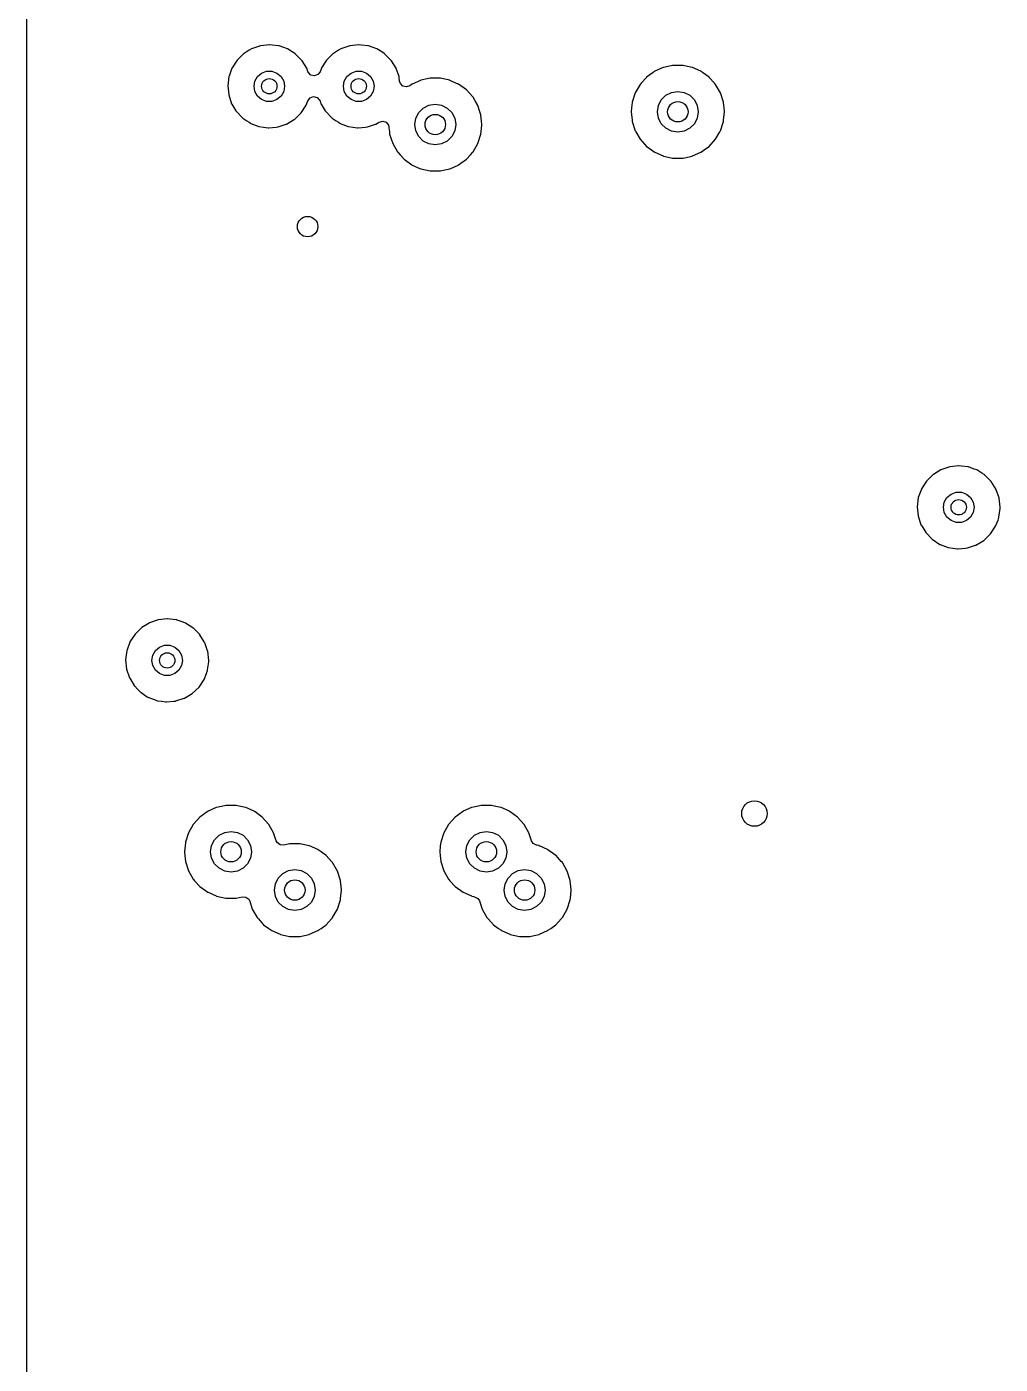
# Model space of a CAD drawing. Extents: x 1.86 to 8.44, y -4.92 to -0.87.
# Drawn here: x 4.616 to 5.367, y -3.889 to -2.858 of the extents above; entities that cross this region are included whole.
import ezdxf

# ---------------------------------------------------------------- set-up
doc = ezdxf.new("R2010")
doc.units = 0
doc.header["$MEASUREMENT"] = 0
doc.layers.add('BLACK', color=7, linetype='CONTINUOUS')

msp = doc.modelspace()

# ---------------------------------------------------------------- linework, layer by layer
at = {"layer": 'BLACK', "linetype": 'CONTINUOUS'}
for p, q in [((4.61614, -4.37495), (4.61614, -2.8248)), ((4.78323, -2.8785), (4.78168, -2.88002)), ((4.78343, -2.8783), (4.78323, -2.8785)), ((4.78323, -2.8785), (4.78323, -2.8785)), ((4.78367, -2.87816), (4.78343, -2.8783)), ((4.78772, -2.87566), (4.78367, -2.87816)), ((4.78367, -2.87816), (4.78367, -2.87816)), ((4.78951, -2.87456), (4.78772, -2.87566)), ((4.79627, -2.87226), (4.78951, -2.87456)), ((4.79655, -2.87223), (4.79627, -2.87226)), ((4.8031, -2.87154), (4.79655, -2.87223)), ((4.79655, -2.87223), (4.79655, -2.87223)), ((4.80337, -2.87151), (4.8031, -2.87154)), ((4.8031, -2.87154), (4.8031, -2.87154)), ((4.80534, -2.87175), (4.80337, -2.87151)), ((4.81019, -2.87232), (4.80534, -2.87175)), ((4.81046, -2.87236), (4.81019, -2.87232)), ((4.81019, -2.87232), (4.81019, -2.87232)), ((4.81073, -2.87245), (4.81046, -2.87236)), ((4.81439, -2.87375), (4.81073, -2.87245)), ((4.81073, -2.87245), (4.81073, -2.87245)), ((4.81719, -2.87475), (4.81439, -2.87375)), ((4.82089, -2.8771), (4.81719, -2.87475)), ((4.82278, -2.8783), (4.82089, -2.8771)), ((4.82322, -2.87858), (4.82278, -2.8783)), ((4.82342, -2.87878), (4.82322, -2.87858)), ((4.85213, -2.8785), (4.85057, -2.88002)), ((4.85233, -2.8783), (4.85213, -2.8785)), ((4.85213, -2.8785), (4.85213, -2.8785)), ((4.85256, -2.87816), (4.85233, -2.8783)), ((4.85661, -2.87566), (4.85256, -2.87816)), ((4.85256, -2.87816), (4.85256, -2.87816)), ((4.85841, -2.87456), (4.85661, -2.87566)), ((4.86517, -2.87226), (4.85841, -2.87456)), ((4.86544, -2.87223), (4.86517, -2.87226)), ((4.872, -2.87154), (4.86544, -2.87223)), ((4.86544, -2.87223), (4.86544, -2.87223)), ((4.87227, -2.87151), (4.872, -2.87154)), ((4.872, -2.87154), (4.872, -2.87154)), ((4.87424, -2.87175), (4.87227, -2.87151)), ((4.87909, -2.87232), (4.87424, -2.87175)), ((4.87936, -2.87236), (4.87909, -2.87232)), ((4.87909, -2.87232), (4.87909, -2.87232)), ((4.87962, -2.87245), (4.87936, -2.87236)), ((4.88329, -2.87375), (4.87962, -2.87245)), ((4.87962, -2.87245), (4.87962, -2.87245)), ((4.88609, -2.87475), (4.88329, -2.87375)), ((4.88978, -2.8771), (4.88609, -2.87475)), ((4.89168, -2.8783), (4.88978, -2.8771)), ((4.89212, -2.87858), (4.89168, -2.8783)), ((4.89231, -2.87878), (4.89212, -2.87858)), ((4.77833, -2.8833), (4.77446, -2.8893)), ((4.78168, -2.88002), (4.77833, -2.8833)), ((4.82771, -2.8831), (4.82342, -2.87878)), ((4.82342, -2.87878), (4.82342, -2.87878)), ((4.82825, -2.88365), (4.82771, -2.8831)), ((4.8284, -2.88388), (4.82825, -2.88365)), ((4.83019, -2.88674), (4.8284, -2.88388)), ((4.83204, -2.8897), (4.83019, -2.88674)), ((4.84722, -2.8833), (4.84336, -2.8893)), ((4.85057, -2.88002), (4.84722, -2.8833)), ((4.89661, -2.8831), (4.89231, -2.87878)), ((4.89231, -2.87878), (4.89231, -2.87878)), ((4.89715, -2.88365), (4.89661, -2.8831)), ((4.8973, -2.88388), (4.89715, -2.88365)), ((4.89909, -2.88674), (4.8973, -2.88388)), ((4.90093, -2.8897), (4.89909, -2.88674)), ((5.107, -2.88902), (5.10676, -2.88913)), ((5.11067, -2.88824), (5.107, -2.88902)), ((5.1141, -2.88751), (5.11067, -2.88824)), ((5.11435, -2.88746), (5.1141, -2.88751)), ((5.1141, -2.88751), (5.1141, -2.88751)), ((5.12187, -2.88746), (5.11435, -2.88746)), ((5.12212, -2.88751), (5.12187, -2.88746)), ((5.12555, -2.88824), (5.12212, -2.88751)), ((5.12212, -2.88751), (5.12212, -2.88751)), ((5.12922, -2.88902), (5.12555, -2.88824)), ((5.12946, -2.88913), (5.12922, -2.88902)), ((4.77202, -2.89601), (4.77112, -2.9031)), ((4.77211, -2.89575), (4.77202, -2.89601)), ((4.77436, -2.88956), (4.77211, -2.89575)), ((4.77446, -2.8893), (4.77436, -2.88956)), ((4.77436, -2.88956), (4.77436, -2.88956)), ((4.79205, -2.8995), (4.7941, -2.89595)), ((4.7941, -2.89595), (4.79724, -2.89331)), ((4.79724, -2.89331), (4.8011, -2.89191)), ((4.8011, -2.89191), (4.8052, -2.89191)), ((4.8052, -2.89191), (4.80906, -2.89331)), ((4.80906, -2.89331), (4.8122, -2.89595)), ((4.8122, -2.89595), (4.81425, -2.8995)), ((4.83292, -2.89223), (4.83204, -2.8897)), ((4.83327, -2.89301), (4.83292, -2.89223)), ((4.83526, -2.89497), (4.83327, -2.89301)), ((4.838, -2.89555), (4.83526, -2.89497)), ((4.84061, -2.89455), (4.838, -2.89555)), ((4.84226, -2.8923), (4.84061, -2.89455)), ((4.84326, -2.88956), (4.84226, -2.8923)), ((4.84336, -2.8893), (4.84326, -2.88956)), ((4.84326, -2.88956), (4.84326, -2.88956)), ((4.86095, -2.8995), (4.863, -2.89595)), ((4.863, -2.89595), (4.86614, -2.89331)), ((4.86614, -2.89331), (4.87, -2.89191)), ((4.87, -2.89191), (4.8741, -2.89191)), ((4.8741, -2.89191), (4.87795, -2.89331)), ((4.87795, -2.89331), (4.8811, -2.89595)), ((4.8811, -2.89595), (4.88315, -2.8995)), ((4.90103, -2.88996), (4.90093, -2.8897)), ((4.90316, -2.8961), (4.90103, -2.88996)), ((4.90103, -2.88996), (4.90103, -2.88996)), ((4.90328, -2.89645), (4.90316, -2.8961)), ((4.90331, -2.89672), (4.90328, -2.89645)), ((4.90364, -2.89965), (4.90331, -2.89672)), ((4.91975, -2.89897), (4.91336, -2.90182)), ((4.91999, -2.89887), (4.91975, -2.89897)), ((4.91975, -2.89897), (4.91975, -2.89897)), ((4.92367, -2.89808), (4.91999, -2.89887)), ((4.92709, -2.89736), (4.92367, -2.89808)), ((4.92734, -2.8973), (4.92709, -2.89736)), ((4.92709, -2.89736), (4.92709, -2.89736)), ((4.93486, -2.8973), (4.92734, -2.8973)), ((4.93512, -2.89736), (4.93486, -2.8973)), ((4.93854, -2.89808), (4.93512, -2.89736)), ((4.93512, -2.89736), (4.93512, -2.89736)), ((4.94222, -2.89887), (4.93854, -2.89808)), ((4.94245, -2.89897), (4.94222, -2.89887)), ((4.94885, -2.90182), (4.94245, -2.89897)), ((4.94245, -2.89897), (4.94245, -2.89897)), ((5.09387, -2.89669), (5.08983, -2.90118)), ((5.09405, -2.8965), (5.09387, -2.89669)), ((5.09387, -2.89669), (5.09387, -2.89669)), ((5.09903, -2.89288), (5.09405, -2.8965)), ((5.09992, -2.89223), (5.09903, -2.89288)), ((5.10013, -2.89208), (5.09992, -2.89223)), ((5.09992, -2.89223), (5.09992, -2.89223)), ((5.10037, -2.89198), (5.10013, -2.89208)), ((5.10676, -2.88913), (5.10037, -2.89198)), ((5.10037, -2.89198), (5.10037, -2.89198)), ((5.10676, -2.88913), (5.10676, -2.88913)), ((5.13586, -2.89198), (5.12946, -2.88913)), ((5.12946, -2.88913), (5.12946, -2.88913)), ((5.13609, -2.89208), (5.13586, -2.89198)), ((5.13586, -2.89198), (5.13586, -2.89198)), ((5.1363, -2.89223), (5.13609, -2.89208)), ((5.13719, -2.89288), (5.1363, -2.89223)), ((5.1363, -2.89223), (5.1363, -2.89223)), ((5.14218, -2.8965), (5.13719, -2.89288)), ((5.14235, -2.89669), (5.14218, -2.8965)), ((5.14639, -2.90118), (5.14235, -2.89669)), ((5.14235, -2.89669), (5.14235, -2.89669)), ((4.77112, -2.9031), (4.77182, -2.9102)), ((4.79134, -2.90354), (4.79205, -2.8995)), ((4.79205, -2.90758), (4.79134, -2.90354)), ((4.7941, -2.91114), (4.79205, -2.90758)), ((4.81425, -2.90758), (4.8122, -2.91114)), ((4.81425, -2.8995), (4.81496, -2.90354)), ((4.81496, -2.90354), (4.81425, -2.90758)), ((4.86024, -2.90354), (4.86095, -2.8995)), ((4.86095, -2.90758), (4.86024, -2.90354)), ((4.863, -2.91114), (4.86095, -2.90758)), ((4.88315, -2.90758), (4.8811, -2.91114)), ((4.88315, -2.8995), (4.88386, -2.90354)), ((4.88386, -2.90354), (4.88315, -2.90758)), ((4.90419, -2.90141), (4.90364, -2.89965)), ((4.90613, -2.90342), (4.90419, -2.90141)), ((4.90886, -2.90405), (4.90613, -2.90342)), ((4.91149, -2.90311), (4.90886, -2.90405)), ((4.91289, -2.90209), (4.91149, -2.90311)), ((4.91312, -2.90192), (4.91289, -2.90209)), ((4.91336, -2.90182), (4.91312, -2.90192)), ((4.91336, -2.90182), (4.91336, -2.90182)), ((4.94908, -2.90192), (4.94885, -2.90182)), ((4.94885, -2.90182), (4.94885, -2.90182)), ((4.95517, -2.90634), (4.94908, -2.90192)), ((4.95534, -2.90654), (4.95517, -2.90634)), ((4.95982, -2.91151), (4.95534, -2.90654)), ((4.95534, -2.90654), (4.95534, -2.90654)), ((5.08525, -2.9086), (5.08293, -2.91575)), ((5.08901, -2.90209), (5.08525, -2.9086)), ((5.08983, -2.90118), (5.08901, -2.90209)), ((5.10885, -2.91049), (5.11324, -2.90825)), ((5.11324, -2.90825), (5.11811, -2.90748)), ((5.11811, -2.90748), (5.12298, -2.90825)), ((5.12298, -2.90825), (5.12737, -2.91049)), ((5.14721, -2.90209), (5.14639, -2.90118)), ((5.15097, -2.9086), (5.14721, -2.90209)), ((5.15329, -2.91575), (5.15097, -2.9086)), ((4.77182, -2.9102), (4.77407, -2.91698)), ((4.77407, -2.91698), (4.77422, -2.91722)), ((4.77422, -2.91722), (4.77422, -2.91722)), ((4.77422, -2.91722), (4.77738, -2.92244)), ((4.79724, -2.91377), (4.7941, -2.91114)), ((4.8011, -2.91517), (4.79724, -2.91377)), ((4.8052, -2.91517), (4.8011, -2.91517)), ((4.80906, -2.91377), (4.8052, -2.91517)), ((4.8122, -2.91114), (4.80906, -2.91377)), ((4.82769, -2.92413), (4.83164, -2.91819)), ((4.83164, -2.91819), (4.83295, -2.91474)), ((4.83295, -2.91474), (4.83464, -2.91252)), ((4.83464, -2.91252), (4.83726, -2.91156)), ((4.83726, -2.91156), (4.83999, -2.91217)), ((4.83999, -2.91217), (4.84195, -2.91415)), ((4.84195, -2.91415), (4.84229, -2.91494)), ((4.84229, -2.91494), (4.84297, -2.91698)), ((4.84297, -2.91698), (4.84311, -2.91722)), ((4.84311, -2.91722), (4.84311, -2.91722)), ((4.84311, -2.91722), (4.84628, -2.92244)), ((4.86614, -2.91377), (4.863, -2.91114)), ((4.87, -2.91517), (4.86614, -2.91377)), ((4.8741, -2.91517), (4.87, -2.91517)), ((4.87795, -2.91377), (4.8741, -2.91517)), ((4.8811, -2.91114), (4.87795, -2.91377)), ((4.92185, -2.92033), (4.92624, -2.91809)), ((4.92624, -2.91809), (4.9311, -2.91732)), ((4.9311, -2.91732), (4.93597, -2.91809)), ((4.93597, -2.91809), (4.94036, -2.92033)), ((4.9602, -2.91193), (4.95982, -2.91151)), ((4.96188, -2.91484), (4.9602, -2.91193)), ((4.96366, -2.91793), (4.96188, -2.91484)), ((4.96396, -2.91844), (4.96366, -2.91793)), ((4.96551, -2.92323), (4.96396, -2.91844)), ((5.0829, -2.91601), (5.08246, -2.92026)), ((5.08293, -2.91575), (5.0829, -2.91601)), ((5.0829, -2.91601), (5.0829, -2.91601)), ((5.10236, -2.92323), (5.10313, -2.91836)), ((5.10313, -2.91836), (5.10537, -2.91397)), ((5.10537, -2.91397), (5.10885, -2.91049)), ((5.12737, -2.91049), (5.13085, -2.91397)), ((5.13085, -2.91397), (5.13309, -2.91836)), ((5.13309, -2.91836), (5.13386, -2.92323)), ((5.15332, -2.91601), (5.15329, -2.91575)), ((5.15332, -2.91601), (5.15332, -2.91601)), ((5.15376, -2.92026), (5.15332, -2.91601)), ((4.77738, -2.92244), (4.77777, -2.92309)), ((4.77777, -2.92309), (4.78273, -2.92822)), ((4.78273, -2.92822), (4.78572, -2.93018)), ((4.78572, -2.93018), (4.78752, -2.93136)), ((4.81638, -2.93271), (4.82183, -2.92947)), ((4.82183, -2.92947), (4.82228, -2.9292)), ((4.82228, -2.9292), (4.82252, -2.92906)), ((4.82228, -2.9292), (4.82228, -2.9292)), ((4.82252, -2.92906), (4.82769, -2.92413)), ((4.84628, -2.92244), (4.84667, -2.92309)), ((4.84667, -2.92309), (4.85163, -2.92822)), ((4.85163, -2.92822), (4.85462, -2.93018)), ((4.85462, -2.93018), (4.85642, -2.93136)), ((4.91535, -2.93307), (4.91613, -2.9282)), ((4.91613, -2.9282), (4.91836, -2.92381)), ((4.91836, -2.92381), (4.92185, -2.92033)), ((4.94036, -2.92033), (4.94384, -2.92381)), ((4.94384, -2.92381), (4.94608, -2.9282)), ((4.94608, -2.9282), (4.94685, -2.93307)), ((4.96628, -2.92559), (4.96551, -2.92323)), ((4.96631, -2.92585), (4.96628, -2.92559)), ((4.96679, -2.93048), (4.96631, -2.92585)), ((4.96631, -2.92585), (4.96631, -2.92585)), ((5.08246, -2.92026), (5.08215, -2.92323)), ((5.08215, -2.92323), (5.08217, -2.92349)), ((5.08217, -2.92349), (5.0828, -2.92941)), ((5.0828, -2.92941), (5.08293, -2.93071)), ((5.10313, -2.92809), (5.10236, -2.92323)), ((5.10537, -2.93248), (5.10313, -2.92809)), ((5.13309, -2.92809), (5.13085, -2.93248)), ((5.13386, -2.92323), (5.13309, -2.92809)), ((5.15329, -2.93071), (5.15342, -2.92941)), ((5.15342, -2.92941), (5.15405, -2.92349)), ((5.15407, -2.92323), (5.15376, -2.92026)), ((5.15405, -2.92349), (5.15407, -2.92323)), ((4.78752, -2.93136), (4.78871, -2.93213)), ((4.78871, -2.93213), (4.78897, -2.93223)), ((4.78897, -2.93223), (4.78897, -2.93223)), ((4.78897, -2.93223), (4.79514, -2.93453)), ((4.79514, -2.93453), (4.79514, -2.93453)), ((4.79514, -2.93453), (4.7954, -2.93462)), ((4.7954, -2.93462), (4.7987, -2.93506)), ((4.7987, -2.93506), (4.8022, -2.93553)), ((4.8022, -2.93553), (4.8022, -2.93553)), ((4.8022, -2.93553), (4.80248, -2.93557)), ((4.80248, -2.93557), (4.80275, -2.93554)), ((4.80275, -2.93554), (4.80836, -2.93503)), ((4.80275, -2.93554), (4.80275, -2.93554)), ((4.80836, -2.93503), (4.80959, -2.93492)), ((4.80959, -2.93492), (4.80985, -2.93484)), ((4.80985, -2.93484), (4.81612, -2.9328)), ((4.80985, -2.93484), (4.80985, -2.93484)), ((4.81612, -2.9328), (4.81638, -2.93271)), ((4.81612, -2.9328), (4.81612, -2.9328)), ((4.85642, -2.93136), (4.8576, -2.93213)), ((4.8576, -2.93213), (4.85786, -2.93223)), ((4.85786, -2.93223), (4.85786, -2.93223)), ((4.85786, -2.93223), (4.86404, -2.93453)), ((4.86404, -2.93453), (4.86404, -2.93453)), ((4.86404, -2.93453), (4.8643, -2.93462)), ((4.8643, -2.93462), (4.8676, -2.93506)), ((4.8676, -2.93506), (4.8711, -2.93553)), ((4.8711, -2.93553), (4.8711, -2.93553)), ((4.8711, -2.93553), (4.87138, -2.93557)), ((4.87138, -2.93557), (4.87165, -2.93554)), ((4.87165, -2.93554), (4.87726, -2.93503)), ((4.87165, -2.93554), (4.87165, -2.93554)), ((4.87726, -2.93503), (4.87849, -2.93492)), ((4.87849, -2.93492), (4.87875, -2.93484)), ((4.87875, -2.93484), (4.88502, -2.9328)), ((4.87875, -2.93484), (4.87875, -2.93484)), ((4.88502, -2.9328), (4.88528, -2.93271)), ((4.88502, -2.9328), (4.88502, -2.9328)), ((4.88528, -2.93271), (4.88738, -2.93146)), ((4.88738, -2.93146), (4.88786, -2.93118)), ((4.88786, -2.93118), (4.89057, -2.93048)), ((4.89057, -2.93048), (4.89322, -2.93136)), ((4.89322, -2.93136), (4.89498, -2.93353)), ((4.89498, -2.93353), (4.89533, -2.93492)), ((4.89533, -2.93492), (4.8954, -2.93557)), ((4.8954, -2.93557), (4.89574, -2.93881)), ((4.89574, -2.93881), (4.89592, -2.94055)), ((4.89592, -2.94055), (4.89825, -2.9477)), ((4.91613, -2.93794), (4.91535, -2.93307)), ((4.91836, -2.94233), (4.91613, -2.93794)), ((4.94608, -2.93794), (4.94384, -2.94233)), ((4.94685, -2.93307), (4.94608, -2.93794)), ((4.96396, -2.9477), (4.96628, -2.94055)), ((4.96628, -2.94055), (4.96646, -2.93881)), ((4.96646, -2.93881), (4.96704, -2.93333)), ((4.96707, -2.93307), (4.96679, -2.93048)), ((4.96704, -2.93333), (4.96707, -2.93307)), ((5.08293, -2.93071), (5.08525, -2.93786)), ((5.08525, -2.93786), (5.08538, -2.93808)), ((5.08538, -2.93808), (5.08538, -2.93808)), ((5.08538, -2.93808), (5.0858, -2.9388)), ((5.0858, -2.9388), (5.08901, -2.94437)), ((5.10885, -2.93597), (5.10537, -2.93248)), ((5.11324, -2.93821), (5.10885, -2.93597)), ((5.11811, -2.93898), (5.11324, -2.93821)), ((5.12298, -2.93821), (5.11811, -2.93898)), ((5.12737, -2.93597), (5.12298, -2.93821)), ((5.13085, -2.93248), (5.12737, -2.93597)), ((5.14721, -2.94437), (5.15042, -2.9388)), ((5.15042, -2.9388), (5.15084, -2.93808)), ((5.15084, -2.93808), (5.15097, -2.93786)), ((5.15084, -2.93808), (5.15084, -2.93808)), ((5.15097, -2.93786), (5.15329, -2.93071)), ((4.89825, -2.9477), (4.90201, -2.95421)), ((4.92185, -2.94581), (4.91836, -2.94233)), ((4.92624, -2.94805), (4.92185, -2.94581)), ((4.9311, -2.94882), (4.92624, -2.94805)), ((4.93597, -2.94805), (4.9311, -2.94882)), ((4.94036, -2.94581), (4.93597, -2.94805)), ((4.94384, -2.94233), (4.94036, -2.94581)), ((4.9602, -2.95421), (4.96396, -2.9477)), ((5.08901, -2.94437), (5.09405, -2.94996)), ((5.09405, -2.94996), (5.09675, -2.95192)), ((5.13947, -2.95192), (5.14218, -2.94996)), ((5.14218, -2.94996), (5.14721, -2.94437)), ((4.90201, -2.95421), (4.90218, -2.9544)), ((4.90218, -2.9544), (4.90218, -2.9544)), ((4.90218, -2.9544), (4.904, -2.95642)), ((4.904, -2.95642), (4.90704, -2.9598)), ((4.90704, -2.9598), (4.91312, -2.96422)), ((4.94908, -2.96422), (4.95517, -2.9598)), ((4.95517, -2.9598), (4.95821, -2.95642)), ((4.95821, -2.95642), (4.96002, -2.9544)), ((4.96002, -2.9544), (4.9602, -2.95421)), ((4.96002, -2.9544), (4.96002, -2.9544)), ((5.09675, -2.95192), (5.09989, -2.9542)), ((5.09989, -2.9542), (5.10013, -2.95437)), ((5.10013, -2.95437), (5.10037, -2.95448)), ((5.10037, -2.95448), (5.10037, -2.95448)), ((5.10037, -2.95448), (5.10676, -2.95733)), ((5.10676, -2.95733), (5.107, -2.95743)), ((5.107, -2.95743), (5.11064, -2.95821)), ((5.11064, -2.95821), (5.1141, -2.95894)), ((5.1141, -2.95894), (5.1141, -2.95894)), ((5.1141, -2.95894), (5.11435, -2.959)), ((5.11435, -2.959), (5.12187, -2.959)), ((5.12187, -2.959), (5.12212, -2.95894)), ((5.12212, -2.95894), (5.12558, -2.95821)), ((5.12212, -2.95894), (5.12212, -2.95894)), ((5.12558, -2.95821), (5.12922, -2.95743)), ((5.12922, -2.95743), (5.12946, -2.95733)), ((5.12946, -2.95733), (5.13586, -2.95448)), ((5.13586, -2.95448), (5.13609, -2.95437)), ((5.13586, -2.95448), (5.13586, -2.95448)), ((5.13609, -2.95437), (5.13633, -2.9542)), ((5.13633, -2.9542), (5.13947, -2.95192)), ((4.91312, -2.96422), (4.91336, -2.96432)), ((4.91336, -2.96432), (4.91336, -2.96432)), ((4.91336, -2.96432), (4.91913, -2.96689)), ((4.91913, -2.96689), (4.91999, -2.96728)), ((4.91999, -2.96728), (4.92367, -2.96806)), ((4.92367, -2.96806), (4.92709, -2.96878)), ((4.92709, -2.96878), (4.92709, -2.96878)), ((4.92709, -2.96878), (4.92734, -2.96884)), ((4.92734, -2.96884), (4.93486, -2.96884)), ((4.93486, -2.96884), (4.93512, -2.96878)), ((4.93512, -2.96878), (4.93854, -2.96806)), ((4.93512, -2.96878), (4.93512, -2.96878)), ((4.93854, -2.96806), (4.94222, -2.96728)), ((4.94222, -2.96728), (4.94307, -2.96689)), ((4.94307, -2.96689), (4.94885, -2.96432)), ((4.94885, -2.96432), (4.94908, -2.96422)), ((4.94885, -2.96432), (4.94885, -2.96432)), ((5.32777, -3.19706), (5.32101, -3.19936)), ((5.32804, -3.19703), (5.32777, -3.19706)), ((5.33459, -3.19634), (5.32804, -3.19703)), ((5.32804, -3.19703), (5.32804, -3.19703)), ((5.33487, -3.19632), (5.33459, -3.19634)), ((5.33459, -3.19634), (5.33459, -3.19634)), ((5.33684, -3.19655), (5.33487, -3.19632)), ((5.34169, -3.19713), (5.33684, -3.19655)), ((5.34196, -3.19716), (5.34169, -3.19713)), ((5.34169, -3.19713), (5.34169, -3.19713)), ((5.34222, -3.19725), (5.34196, -3.19716)), ((5.34662, -3.19882), (5.34222, -3.19725)), ((5.34222, -3.19725), (5.34222, -3.19725)), ((5.30982, -3.2081), (5.30595, -3.2141)), ((5.31408, -3.20393), (5.30982, -3.2081)), ((5.31473, -3.2033), (5.31408, -3.20393)), ((5.31492, -3.2031), (5.31473, -3.2033)), ((5.31473, -3.2033), (5.31473, -3.2033)), ((5.31516, -3.20296), (5.31492, -3.2031)), ((5.32077, -3.19951), (5.31516, -3.20296)), ((5.31516, -3.20296), (5.31516, -3.20296)), ((5.32101, -3.19936), (5.32077, -3.19951)), ((5.34665, -3.19883), (5.34662, -3.19882)), ((5.34869, -3.19956), (5.34665, -3.19883)), ((5.35238, -3.2019), (5.34869, -3.19956)), ((5.35428, -3.2031), (5.35238, -3.2019)), ((5.35472, -3.20338), (5.35428, -3.2031)), ((5.35491, -3.20358), (5.35472, -3.20338)), ((5.35835, -3.20704), (5.35491, -3.20358)), ((5.35491, -3.20358), (5.35491, -3.20358)), ((5.35975, -3.20845), (5.35835, -3.20704)), ((5.36353, -3.21451), (5.35975, -3.20845)), ((5.30488, -3.21705), (5.30351, -3.22081)), ((5.30586, -3.21436), (5.30488, -3.21705)), ((5.30595, -3.2141), (5.30586, -3.21436)), ((5.30586, -3.21436), (5.30586, -3.21436)), ((5.3256, -3.22075), (5.32874, -3.21812)), ((5.32874, -3.21812), (5.33259, -3.21671)), ((5.33259, -3.21671), (5.3367, -3.21671)), ((5.3367, -3.21671), (5.34055, -3.21812)), ((5.34055, -3.21812), (5.34369, -3.22075)), ((5.36362, -3.21477), (5.36353, -3.21451)), ((5.36579, -3.22099), (5.36362, -3.21477)), ((5.36362, -3.21477), (5.36362, -3.21477)), ((5.30351, -3.22081), (5.30262, -3.2279)), ((5.30262, -3.2279), (5.30331, -3.23501)), ((5.32283, -3.22835), (5.32355, -3.22431)), ((5.32355, -3.23239), (5.32283, -3.22835)), ((5.32355, -3.22431), (5.3256, -3.22075)), ((5.34369, -3.22075), (5.34574, -3.22431)), ((5.34574, -3.22431), (5.34646, -3.22835)), ((5.34646, -3.22835), (5.34574, -3.23239)), ((5.36571, -3.23604), (5.36664, -3.2294)), ((5.36588, -3.22125), (5.36579, -3.22099)), ((5.36668, -3.22835), (5.36588, -3.22125)), ((5.36664, -3.2294), (5.36667, -3.22924)), ((5.36664, -3.2294), (5.36664, -3.2294)), ((5.36667, -3.22924), (5.36668, -3.22835)), ((5.30331, -3.23501), (5.30557, -3.24178)), ((5.3256, -3.23594), (5.32355, -3.23239)), ((5.32874, -3.23858), (5.3256, -3.23594)), ((5.33259, -3.23998), (5.32874, -3.23858)), ((5.34055, -3.23858), (5.3367, -3.23998)), ((5.34369, -3.23594), (5.34055, -3.23858)), ((5.34574, -3.23239), (5.34369, -3.23594)), ((5.36314, -3.24299), (5.36496, -3.23819)), ((5.36496, -3.23819), (5.36567, -3.23631)), ((5.36567, -3.23631), (5.36571, -3.23604)), ((5.30557, -3.24178), (5.30571, -3.24202)), ((5.30571, -3.24202), (5.30571, -3.24202)), ((5.30571, -3.24202), (5.30614, -3.24273)), ((5.30614, -3.24273), (5.30927, -3.24789)), ((5.30927, -3.24789), (5.31423, -3.25303)), ((5.3367, -3.23998), (5.33259, -3.23998)), ((5.35401, -3.25386), (5.35918, -3.24894)), ((5.35918, -3.24894), (5.36314, -3.24299)), ((5.31423, -3.25303), (5.3202, -3.25694)), ((5.3202, -3.25694), (5.32046, -3.25703)), ((5.32046, -3.25703), (5.32046, -3.25703)), ((5.32046, -3.25703), (5.32664, -3.25933)), ((5.32664, -3.25933), (5.32664, -3.25933)), ((5.32664, -3.25933), (5.3269, -3.25943)), ((5.3269, -3.25943), (5.3302, -3.25987)), ((5.3302, -3.25987), (5.3337, -3.26033)), ((5.3337, -3.26033), (5.3337, -3.26033)), ((5.3337, -3.26033), (5.33397, -3.26037)), ((5.33397, -3.26037), (5.33425, -3.26035)), ((5.33425, -3.26035), (5.33986, -3.25984)), ((5.33425, -3.26035), (5.33425, -3.26035)), ((5.33986, -3.25984), (5.34109, -3.25972)), ((5.34109, -3.25972), (5.34135, -3.25964)), ((5.34135, -3.25964), (5.34761, -3.2576)), ((5.34135, -3.25964), (5.34135, -3.25964)), ((5.34761, -3.2576), (5.34788, -3.25752)), ((5.34761, -3.2576), (5.34761, -3.2576)), ((5.34788, -3.25752), (5.35401, -3.25386)), ((4.70449, -3.32141), (4.6999, -3.32591)), ((4.70469, -3.32122), (4.70449, -3.32141)), ((4.70449, -3.32141), (4.70449, -3.32141)), ((4.70492, -3.32107), (4.70469, -3.32122)), ((4.70493, -3.32107), (4.70492, -3.32107)), ((4.71053, -3.31762), (4.70493, -3.32107)), ((4.71077, -3.31747), (4.71053, -3.31762)), ((4.71753, -3.31517), (4.71077, -3.31747)), ((4.71781, -3.31514), (4.71753, -3.31517)), ((4.72436, -3.31445), (4.71781, -3.31514)), ((4.71781, -3.31514), (4.71781, -3.31514)), ((4.72463, -3.31443), (4.72436, -3.31445)), ((4.72436, -3.31445), (4.72436, -3.31445)), ((4.7266, -3.31466), (4.72463, -3.31443)), ((4.73145, -3.31524), (4.7266, -3.31466)), ((4.73172, -3.31527), (4.73145, -3.31524)), ((4.73145, -3.31524), (4.73145, -3.31524)), ((4.73199, -3.31536), (4.73172, -3.31527)), ((4.73663, -3.31702), (4.73199, -3.31536)), ((4.73199, -3.31536), (4.73199, -3.31536)), ((4.73845, -3.31767), (4.73663, -3.31702)), ((4.74146, -3.31958), (4.73845, -3.31767)), ((4.74407, -3.32123), (4.74146, -3.31958)), ((4.74448, -3.32149), (4.74407, -3.32123)), ((4.74468, -3.32169), (4.74448, -3.32149)), ((4.74894, -3.32599), (4.74468, -3.32169)), ((4.74468, -3.32169), (4.74468, -3.32169)), ((4.69562, -3.33247), (4.69354, -3.33821)), ((4.69572, -3.33221), (4.69562, -3.33247)), ((4.69562, -3.33247), (4.69562, -3.33247)), ((4.69959, -3.32621), (4.69572, -3.33221)), ((4.6999, -3.32591), (4.69959, -3.32621)), ((4.74951, -3.32656), (4.74894, -3.32599)), ((4.74966, -3.3268), (4.74951, -3.32656)), ((4.75301, -3.33216), (4.74966, -3.3268)), ((4.7533, -3.33262), (4.75301, -3.33216)), ((4.75339, -3.33288), (4.7533, -3.33262)), ((4.69328, -3.33892), (4.69238, -3.34601)), ((4.69354, -3.33821), (4.69328, -3.33892)), ((4.7126, -3.34646), (4.71331, -3.34242)), ((4.71331, -3.34242), (4.71536, -3.33886)), ((4.71536, -3.33886), (4.7185, -3.33623)), ((4.7185, -3.33623), (4.72236, -3.33483)), ((4.72236, -3.33483), (4.72646, -3.33483)), ((4.72646, -3.33483), (4.73031, -3.33623)), ((4.73031, -3.33623), (4.73346, -3.33886)), ((4.73346, -3.33886), (4.73551, -3.34242)), ((4.73551, -3.34242), (4.73622, -3.34646)), ((4.75551, -3.33898), (4.75339, -3.33288)), ((4.75339, -3.33288), (4.75339, -3.33288)), ((4.75565, -3.33936), (4.75551, -3.33898)), ((4.75644, -3.34646), (4.75565, -3.33936)), ((4.69238, -3.34601), (4.69308, -3.35312)), ((4.69308, -3.35312), (4.69533, -3.35989)), ((4.71331, -3.3505), (4.7126, -3.34646)), ((4.71536, -3.35405), (4.71331, -3.3505)), ((4.73551, -3.3505), (4.73346, -3.35405)), ((4.73622, -3.34646), (4.73551, -3.3505)), ((4.75554, -3.35369), (4.75641, -3.34751)), ((4.75641, -3.34751), (4.75643, -3.34735)), ((4.75641, -3.34751), (4.75641, -3.34751)), ((4.75643, -3.34735), (4.75644, -3.34674)), ((4.75644, -3.34661), (4.75644, -3.34646)), ((4.75644, -3.34674), (4.75644, -3.34661)), ((4.75644, -3.34661), (4.75644, -3.34661)), ((4.69533, -3.35989), (4.69548, -3.36013)), ((4.69548, -3.36013), (4.69548, -3.36013)), ((4.69548, -3.36013), (4.69887, -3.36574)), ((4.7185, -3.35669), (4.71536, -3.35405)), ((4.72236, -3.35809), (4.7185, -3.35669)), ((4.72646, -3.35809), (4.72236, -3.35809)), ((4.73031, -3.35669), (4.72646, -3.35809)), ((4.73346, -3.35405), (4.73031, -3.35669)), ((4.74895, -3.36705), (4.7529, -3.3611)), ((4.7529, -3.3611), (4.75466, -3.35645)), ((4.75466, -3.35645), (4.75534, -3.35468)), ((4.75534, -3.35468), (4.75544, -3.35442)), ((4.75534, -3.35468), (4.75534, -3.35468)), ((4.75544, -3.35442), (4.75554, -3.35369)), ((4.69887, -3.36574), (4.69903, -3.366)), ((4.69903, -3.366), (4.69922, -3.3662)), ((4.69922, -3.3662), (4.69922, -3.3662)), ((4.69922, -3.3662), (4.70172, -3.36879)), ((4.70172, -3.36879), (4.70399, -3.37114)), ((4.70399, -3.37114), (4.70422, -3.37129)), ((4.70422, -3.37129), (4.70904, -3.37444)), ((4.73764, -3.37563), (4.74378, -3.37197)), ((4.74378, -3.37197), (4.74895, -3.36705)), ((4.70904, -3.37444), (4.70997, -3.37505)), ((4.70997, -3.37505), (4.71023, -3.37514)), ((4.71023, -3.37514), (4.71023, -3.37514)), ((4.71023, -3.37514), (4.7164, -3.37744)), ((4.7164, -3.37744), (4.7164, -3.37744)), ((4.7164, -3.37744), (4.71666, -3.37754)), ((4.71666, -3.37754), (4.71996, -3.37798)), ((4.71996, -3.37798), (4.72346, -3.37845)), ((4.72346, -3.37845), (4.72346, -3.37845)), ((4.72346, -3.37845), (4.72374, -3.37848)), ((4.72374, -3.37848), (4.72401, -3.37846)), ((4.72401, -3.37846), (4.72962, -3.37795)), ((4.72401, -3.37846), (4.72401, -3.37846)), ((4.72962, -3.37795), (4.73085, -3.37783)), ((4.73085, -3.37783), (4.73111, -3.37775)), ((4.73111, -3.37775), (4.73738, -3.37571)), ((4.73111, -3.37775), (4.73111, -3.37775)), ((4.73738, -3.37571), (4.73764, -3.37563)), ((4.73738, -3.37571), (4.73738, -3.37571)), ((4.75513, -3.46332), (4.74956, -3.46737)), ((4.75543, -3.4631), (4.75513, -3.46332)), ((4.75564, -3.46295), (4.75543, -3.4631)), ((4.75543, -3.4631), (4.75543, -3.4631)), ((4.75588, -3.46284), (4.75564, -3.46295)), ((4.76227, -3.46), (4.75588, -3.46284)), ((4.75588, -3.46284), (4.75588, -3.46284)), ((4.76251, -3.45989), (4.76227, -3.46)), ((4.76227, -3.46), (4.76227, -3.46)), ((4.76619, -3.45911), (4.76251, -3.45989)), ((4.76961, -3.45838), (4.76619, -3.45911)), ((4.76986, -3.45833), (4.76961, -3.45838)), ((4.76961, -3.45838), (4.76961, -3.45838)), ((4.77738, -3.45833), (4.76986, -3.45833)), ((4.77764, -3.45838), (4.77738, -3.45833)), ((4.78106, -3.45911), (4.77764, -3.45838)), ((4.77764, -3.45838), (4.77764, -3.45838)), ((4.78474, -3.45989), (4.78106, -3.45911)), ((4.78497, -3.46), (4.78474, -3.45989)), ((4.79137, -3.46284), (4.78497, -3.46)), ((4.78497, -3.46), (4.78497, -3.46)), ((4.7916, -3.46295), (4.79137, -3.46284)), ((4.79137, -3.46284), (4.79137, -3.46284)), ((4.79181, -3.4631), (4.7916, -3.46295)), ((4.79211, -3.46332), (4.79181, -3.4631)), ((4.79181, -3.4631), (4.79181, -3.4631)), ((4.79769, -3.46737), (4.79211, -3.46332)), ((4.95198, -3.46332), (4.94641, -3.46737)), ((4.95228, -3.4631), (4.95198, -3.46332)), ((4.95249, -3.46295), (4.95228, -3.4631)), ((4.95228, -3.4631), (4.95228, -3.4631)), ((4.95273, -3.46284), (4.95249, -3.46295)), ((4.95912, -3.46), (4.95273, -3.46284)), ((4.95273, -3.46284), (4.95273, -3.46284)), ((4.95936, -3.45989), (4.95912, -3.46)), ((4.95912, -3.46), (4.95912, -3.46)), ((4.96304, -3.45911), (4.95936, -3.45989)), ((4.96646, -3.45838), (4.96304, -3.45911)), ((4.96671, -3.45833), (4.96646, -3.45838)), ((4.96646, -3.45838), (4.96646, -3.45838)), ((4.97423, -3.45833), (4.96671, -3.45833)), ((4.97449, -3.45838), (4.97423, -3.45833)), ((4.97791, -3.45911), (4.97449, -3.45838)), ((4.97449, -3.45838), (4.97449, -3.45838)), ((4.98159, -3.45989), (4.97791, -3.45911)), ((4.98182, -3.46), (4.98159, -3.45989)), ((4.98822, -3.46284), (4.98182, -3.46)), ((4.98182, -3.46), (4.98182, -3.46)), ((4.98845, -3.46295), (4.98822, -3.46284)), ((4.98822, -3.46284), (4.98822, -3.46284)), ((4.98867, -3.4631), (4.98845, -3.46295)), ((4.98896, -3.46332), (4.98867, -3.4631)), ((4.98867, -3.4631), (4.98867, -3.4631)), ((4.99454, -3.46737), (4.98896, -3.46332)), ((4.74453, -3.47295), (4.74077, -3.47947)), ((4.74956, -3.46737), (4.74453, -3.47295)), ((4.80272, -3.47295), (4.79769, -3.46737)), ((4.80648, -3.47947), (4.80272, -3.47295)), ((4.94138, -3.47295), (4.93762, -3.47947)), ((4.94641, -3.46737), (4.94138, -3.47295)), ((4.99957, -3.47295), (4.99454, -3.46737)), ((5.00333, -3.47947), (4.99957, -3.47295)), ((4.73842, -3.48688), (4.73814, -3.48952)), ((4.73844, -3.48662), (4.73842, -3.48688)), ((4.73842, -3.48688), (4.73842, -3.48688)), ((4.74077, -3.47947), (4.73844, -3.48662)), ((4.75864, -3.48923), (4.76088, -3.48484)), ((4.76088, -3.48484), (4.76437, -3.48135)), ((4.76437, -3.48135), (4.76876, -3.47912)), ((4.76876, -3.47912), (4.77362, -3.47835)), ((4.77362, -3.47835), (4.77849, -3.47912)), ((4.77849, -3.47912), (4.78288, -3.48135)), ((4.78288, -3.48135), (4.78636, -3.48484)), ((4.78636, -3.48484), (4.7886, -3.48923)), ((4.80726, -3.48189), (4.80648, -3.47947)), ((4.80846, -3.48557), (4.80726, -3.48189)), ((4.80919, -3.48699), (4.80846, -3.48557)), ((4.81142, -3.48868), (4.80919, -3.48699)), ((4.93527, -3.48688), (4.93499, -3.48952)), ((4.93529, -3.48662), (4.93527, -3.48688)), ((4.93527, -3.48688), (4.93527, -3.48688)), ((4.93762, -3.47947), (4.93529, -3.48662)), ((4.9555, -3.48923), (4.95773, -3.48484)), ((4.95773, -3.48484), (4.96122, -3.48135)), ((4.96122, -3.48135), (4.96561, -3.47912)), ((4.96561, -3.47912), (4.97047, -3.47835)), ((4.97047, -3.47835), (4.97534, -3.47912)), ((4.97534, -3.47912), (4.97973, -3.48135)), ((4.97973, -3.48135), (4.98321, -3.48484)), ((4.98321, -3.48484), (4.98545, -3.48923)), ((5.00411, -3.48189), (5.00333, -3.47947)), ((5.00534, -3.48565), (5.00411, -3.48189)), ((5.00657, -3.48765), (5.00534, -3.48565)), ((4.73814, -3.48952), (4.73766, -3.49409)), ((4.73766, -3.49409), (4.73768, -3.49435)), ((4.73768, -3.49435), (4.73797, -3.49709)), ((4.73797, -3.49709), (4.73844, -3.50157)), ((4.75787, -3.49409), (4.75864, -3.48923)), ((4.75864, -3.49896), (4.75787, -3.49409)), ((4.7886, -3.48923), (4.78937, -3.49409)), ((4.78937, -3.49409), (4.7886, -3.49896)), ((4.81421, -3.48889), (4.81142, -3.48868)), ((4.81882, -3.48791), (4.81421, -3.48889)), ((4.81908, -3.48785), (4.81882, -3.48791)), ((4.81882, -3.48791), (4.81882, -3.48791)), ((4.82659, -3.48785), (4.81908, -3.48785)), ((4.82685, -3.48791), (4.82659, -3.48785)), ((4.83027, -3.48864), (4.82685, -3.48791)), ((4.82685, -3.48791), (4.82685, -3.48791)), ((4.83395, -3.48942), (4.83027, -3.48864)), ((4.83419, -3.48952), (4.83395, -3.48942)), ((4.84058, -3.49237), (4.83419, -3.48952)), ((4.83419, -3.48952), (4.83419, -3.48952)), ((4.84082, -3.49248), (4.84058, -3.49237)), ((4.84058, -3.49237), (4.84058, -3.49237)), ((4.84305, -3.49409), (4.84082, -3.49248)), ((4.8469, -3.4969), (4.84305, -3.49409)), ((4.84707, -3.49709), (4.8469, -3.4969)), ((4.85111, -3.50157), (4.84707, -3.49709)), ((4.84707, -3.49709), (4.84707, -3.49709)), ((4.93499, -3.48952), (4.93451, -3.49409)), ((4.93451, -3.49409), (4.93453, -3.49435)), ((4.93453, -3.49435), (4.93482, -3.49709)), ((4.93482, -3.49709), (4.93529, -3.50157)), ((4.95472, -3.49409), (4.9555, -3.48923)), ((4.9555, -3.49896), (4.95472, -3.49409)), ((4.98545, -3.48923), (4.98622, -3.49409)), ((4.98622, -3.49409), (4.98545, -3.49896)), ((5.00902, -3.48897), (5.00657, -3.48765)), ((5.00939, -3.48905), (5.00902, -3.48897)), ((5.01086, -3.48936), (5.00939, -3.48905)), ((5.01111, -3.48942), (5.01086, -3.48936)), ((5.01086, -3.48936), (5.01086, -3.48936)), ((5.01135, -3.48952), (5.01111, -3.48942)), ((5.01774, -3.49237), (5.01135, -3.48952)), ((5.01135, -3.48952), (5.01135, -3.48952)), ((5.01775, -3.49237), (5.01774, -3.49237)), ((5.01798, -3.49248), (5.01775, -3.49237)), ((5.02407, -3.4969), (5.01798, -3.49248)), ((5.02424, -3.49709), (5.02407, -3.4969)), ((5.02828, -3.50157), (5.02424, -3.49709)), ((5.02424, -3.49709), (5.02424, -3.49709)), ((4.73844, -3.50157), (4.74077, -3.50872)), ((4.76088, -3.50335), (4.75864, -3.49896)), ((4.76437, -3.50683), (4.76088, -3.50335)), ((4.76876, -3.50907), (4.76437, -3.50683)), ((4.78288, -3.50683), (4.77849, -3.50907)), ((4.78636, -3.50335), (4.78288, -3.50683)), ((4.7886, -3.49896), (4.78636, -3.50335)), ((4.81797, -3.50864), (4.82283, -3.50787)), ((4.82283, -3.50787), (4.8277, -3.50864)), ((4.85193, -3.50248), (4.85111, -3.50157)), ((4.85569, -3.50899), (4.85193, -3.50248)), ((4.93529, -3.50157), (4.93762, -3.50872)), ((4.95773, -3.50335), (4.9555, -3.49896)), ((4.96122, -3.50683), (4.95773, -3.50335)), ((4.96561, -3.50907), (4.96122, -3.50683)), ((4.97973, -3.50683), (4.97534, -3.50907)), ((4.98321, -3.50335), (4.97973, -3.50683)), ((4.98545, -3.49896), (4.98321, -3.50335)), ((4.99513, -3.50864), (5, -3.50787)), ((5, -3.50787), (5.00487, -3.50864)), ((5.0291, -3.50248), (5.02828, -3.50157)), ((5.03286, -3.50899), (5.0291, -3.50248)), ((4.74077, -3.50872), (4.74453, -3.51523)), ((4.74453, -3.51523), (4.7447, -3.51543)), ((4.7447, -3.51543), (4.7447, -3.51543)), ((4.7447, -3.51543), (4.74558, -3.5164)), ((4.74558, -3.5164), (4.74956, -3.52082)), ((4.77362, -3.50984), (4.76876, -3.50907)), ((4.77849, -3.50907), (4.77362, -3.50984)), ((4.80786, -3.51876), (4.81009, -3.51437)), ((4.81009, -3.51437), (4.81358, -3.51088)), ((4.81358, -3.51088), (4.81797, -3.50864)), ((4.8277, -3.50864), (4.83209, -3.51088)), ((4.83209, -3.51088), (4.83558, -3.51437)), ((4.83558, -3.51437), (4.83781, -3.51876)), ((4.85801, -3.51614), (4.85569, -3.50899)), ((4.85804, -3.5164), (4.85801, -3.51614)), ((4.85851, -3.52082), (4.85804, -3.5164)), ((4.85804, -3.5164), (4.85804, -3.5164)), ((4.93762, -3.50872), (4.94138, -3.51523)), ((4.94138, -3.51523), (4.94155, -3.51543)), ((4.94155, -3.51543), (4.94155, -3.51543)), ((4.94155, -3.51543), (4.94243, -3.5164)), ((4.94243, -3.5164), (4.94641, -3.52082)), ((4.97047, -3.50984), (4.96561, -3.50907)), ((4.97534, -3.50907), (4.97047, -3.50984)), ((4.98502, -3.51876), (4.98726, -3.51437)), ((4.98726, -3.51437), (4.99074, -3.51088)), ((4.99074, -3.51088), (4.99513, -3.50864)), ((5.00487, -3.50864), (5.00926, -3.51088)), ((5.00926, -3.51088), (5.01274, -3.51437)), ((5.01274, -3.51437), (5.01498, -3.51876)), ((5.03518, -3.51614), (5.03286, -3.50899)), ((5.03521, -3.5164), (5.03518, -3.51614)), ((5.03521, -3.5164), (5.03521, -3.5164)), ((5.03567, -3.52082), (5.03521, -3.5164)), ((4.74956, -3.52082), (4.75564, -3.52524)), ((4.75564, -3.52524), (4.75588, -3.52535)), ((4.75588, -3.52535), (4.75588, -3.52535)), ((4.75588, -3.52535), (4.76227, -3.52819)), ((4.76227, -3.52819), (4.76251, -3.5283)), ((4.76251, -3.5283), (4.766, -3.52904)), ((4.80709, -3.52362), (4.80786, -3.51876)), ((4.80786, -3.52849), (4.80709, -3.52362)), ((4.81009, -3.53288), (4.80786, -3.52849)), ((4.83781, -3.52849), (4.83558, -3.53288)), ((4.83781, -3.51876), (4.83858, -3.52362)), ((4.83858, -3.52362), (4.83781, -3.52849)), ((4.85815, -3.52981), (4.85877, -3.52388)), ((4.8588, -3.52362), (4.85851, -3.52082)), ((4.85877, -3.52388), (4.8588, -3.52362)), ((4.94641, -3.52082), (4.95249, -3.52524)), ((4.95249, -3.52524), (4.95273, -3.52535)), ((4.95273, -3.52535), (4.95273, -3.52535)), ((4.95273, -3.52535), (4.95912, -3.52819)), ((4.95912, -3.52819), (4.95936, -3.5283)), ((4.95936, -3.5283), (4.95961, -3.52835)), ((4.95961, -3.52835), (4.95961, -3.52835)), ((4.95961, -3.52835), (4.96055, -3.52855)), ((4.96055, -3.52855), (4.96145, -3.52874)), ((4.96145, -3.52874), (4.96391, -3.53007)), ((4.98425, -3.52362), (4.98502, -3.51876)), ((4.98502, -3.52849), (4.98425, -3.52362)), ((4.98726, -3.53288), (4.98502, -3.52849)), ((5.01498, -3.52849), (5.01274, -3.53288)), ((5.01498, -3.51876), (5.01575, -3.52362)), ((5.01575, -3.52362), (5.01498, -3.52849)), ((5.03531, -3.52981), (5.03594, -3.52388)), ((5.03596, -3.52362), (5.03567, -3.52082)), ((5.03594, -3.52388), (5.03596, -3.52362)), ((4.766, -3.52904), (4.76961, -3.52981)), ((4.76961, -3.52981), (4.76961, -3.52981)), ((4.76961, -3.52981), (4.76986, -3.52986)), ((4.76986, -3.52986), (4.77738, -3.52986)), ((4.77738, -3.52986), (4.77764, -3.52981)), ((4.77764, -3.52981), (4.78225, -3.52883)), ((4.77764, -3.52981), (4.77764, -3.52981)), ((4.78225, -3.52883), (4.78503, -3.52904)), ((4.78503, -3.52904), (4.78726, -3.53073)), ((4.78726, -3.53073), (4.788, -3.53215)), ((4.788, -3.53215), (4.78998, -3.53825)), ((4.78998, -3.53825), (4.79374, -3.54476)), ((4.81358, -3.53636), (4.81009, -3.53288)), ((4.81797, -3.5386), (4.81358, -3.53636)), ((4.82283, -3.53937), (4.81797, -3.5386)), ((4.8277, -3.5386), (4.82283, -3.53937)), ((4.83209, -3.53636), (4.8277, -3.5386)), ((4.83558, -3.53288), (4.83209, -3.53636)), ((4.85193, -3.54476), (4.85569, -3.53825)), ((4.85569, -3.53825), (4.85801, -3.5311)), ((4.85801, -3.5311), (4.85815, -3.52981)), ((4.96391, -3.53007), (4.96513, -3.53206)), ((4.96513, -3.53206), (4.96714, -3.53825)), ((4.96714, -3.53825), (4.9709, -3.54476)), ((4.99074, -3.53636), (4.98726, -3.53288)), ((4.99513, -3.5386), (4.99074, -3.53636)), ((5, -3.53937), (4.99513, -3.5386)), ((5.00487, -3.5386), (5, -3.53937)), ((5.00926, -3.53636), (5.00487, -3.5386)), ((5.01274, -3.53288), (5.00926, -3.53636)), ((5.0291, -3.54476), (5.03286, -3.53825)), ((5.03286, -3.53825), (5.03518, -3.5311)), ((5.03518, -3.5311), (5.03531, -3.52981)), ((4.79374, -3.54476), (4.79391, -3.54495)), ((4.79391, -3.54495), (4.79391, -3.54495)), ((4.79391, -3.54495), (4.7947, -3.54583)), ((4.7947, -3.54583), (4.79877, -3.55035)), ((4.8469, -3.55035), (4.85097, -3.54583)), ((4.85097, -3.54583), (4.85176, -3.54495)), ((4.85176, -3.54495), (4.85193, -3.54476)), ((4.85176, -3.54495), (4.85176, -3.54495)), ((4.9709, -3.54476), (4.97108, -3.54495)), ((4.97108, -3.54495), (4.97108, -3.54495)), ((4.97108, -3.54495), (4.97186, -3.54583)), ((4.97186, -3.54583), (4.97593, -3.55035)), ((5.02407, -3.55035), (5.02814, -3.54583)), ((5.02814, -3.54583), (5.02892, -3.54495)), ((5.02892, -3.54495), (5.0291, -3.54476)), ((5.02892, -3.54495), (5.02892, -3.54495)), ((4.79877, -3.55035), (4.80267, -3.55318)), ((4.80267, -3.55318), (4.80436, -3.55441)), ((4.80436, -3.55441), (4.80485, -3.55477)), ((4.80485, -3.55477), (4.80509, -3.55487)), ((4.80509, -3.55487), (4.80509, -3.55487)), ((4.80509, -3.55487), (4.81148, -3.55772)), ((4.81148, -3.55772), (4.81172, -3.55783)), ((4.81172, -3.55783), (4.8154, -3.55861)), ((4.8154, -3.55861), (4.81882, -3.55934)), ((4.81882, -3.55934), (4.81882, -3.55934)), ((4.81882, -3.55934), (4.81908, -3.55939)), ((4.81908, -3.55939), (4.82659, -3.55939)), ((4.82659, -3.55939), (4.82685, -3.55934)), ((4.82685, -3.55934), (4.83027, -3.55861)), ((4.82685, -3.55934), (4.82685, -3.55934)), ((4.83027, -3.55861), (4.83395, -3.55783)), ((4.83395, -3.55783), (4.83419, -3.55772)), ((4.83419, -3.55772), (4.84058, -3.55487)), ((4.84058, -3.55487), (4.84082, -3.55477)), ((4.84058, -3.55487), (4.84058, -3.55487)), ((4.84082, -3.55477), (4.84131, -3.55441)), ((4.84131, -3.55441), (4.843, -3.55318)), ((4.843, -3.55318), (4.8469, -3.55035)), ((4.97593, -3.55035), (4.97984, -3.55318)), ((4.97984, -3.55318), (4.98152, -3.55441)), ((4.98152, -3.55441), (4.98202, -3.55477)), ((4.98202, -3.55477), (4.98225, -3.55487)), ((4.98225, -3.55487), (4.98226, -3.55487)), ((4.98226, -3.55487), (4.98865, -3.55772)), ((4.98865, -3.55772), (4.98889, -3.55783)), ((4.98889, -3.55783), (4.99256, -3.55861)), ((4.99256, -3.55861), (4.99599, -3.55934)), ((4.99599, -3.55934), (4.99599, -3.55934)), ((4.99599, -3.55934), (4.99624, -3.55939)), ((4.99624, -3.55939), (5.00376, -3.55939)), ((5.00376, -3.55939), (5.00401, -3.55934)), ((5.00401, -3.55934), (5.00744, -3.55861)), ((5.00401, -3.55934), (5.00401, -3.55934)), ((5.00744, -3.55861), (5.01111, -3.55783)), ((5.01111, -3.55783), (5.01135, -3.55772)), ((5.01135, -3.55772), (5.01774, -3.55487)), ((5.01774, -3.55487), (5.01775, -3.55487)), ((5.01775, -3.55487), (5.01798, -3.55477)), ((5.01798, -3.55477), (5.01848, -3.55441)), ((5.01848, -3.55441), (5.02016, -3.55318)), ((5.02016, -3.55318), (5.02407, -3.55035))]:
    msp.add_line(p, q, dxfattribs=at)
at = {"layer": 'BLACK'}
for centre, radius in [((4.80315, -2.90354), 0.00591), ((4.87205, -2.90354), 0.00591), ((5.11811, -2.92323), 0.00787), ((4.9311, -2.93307), 0.00787), ((4.83268, -3.01181), 0.00787), ((5.33465, -3.22835), 0.00591), ((4.72441, -3.34646), 0.00591), ((5.17717, -3.46457), 0.00984), ((4.77362, -3.49409), 0.00787), ((4.97047, -3.49409), 0.00787), ((4.82283, -3.52362), 0.00787), ((5, -3.52362), 0.00787)]:
    msp.add_circle(centre, radius, dxfattribs=at)

doc.saveas('drawing.dxf')
